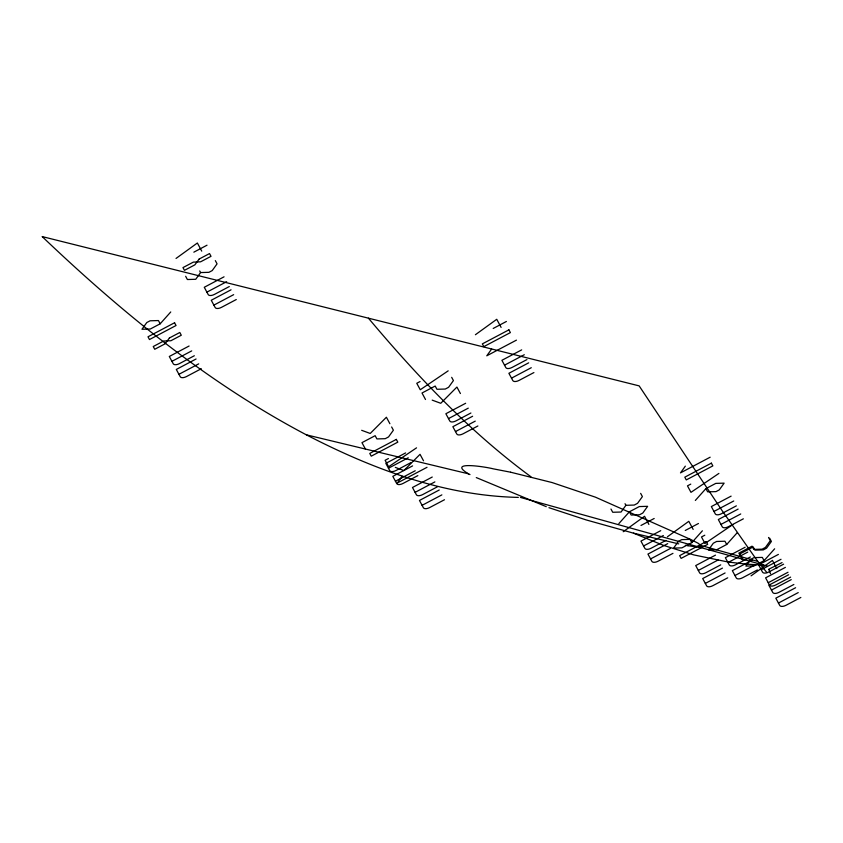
<?xml version="1.0" encoding="UTF-8"?>
<svg xmlns="http://www.w3.org/2000/svg" width="843" height="843" viewBox="0 0 843 843"><rect width="100%" height="100%" fill="white"/><g stroke="black" fill="none" stroke-linecap="round" stroke-linejoin="round"><path stroke-width="1.26" d="M215.323 260.603L217.072 263.848L212.225 270.582L208.927 272.321L200.581 272.563L195.734 279.286L187.388 279.528L185.65 276.283M491.617 349.086L486.769 355.809L516.443 340.129M402.195 476.253L397.348 482.976L427.022 467.307M640.648 493.355L642.398 496.601L637.55 503.324L634.252 505.062L625.906 505.305L621.059 512.038L612.724 512.27L610.975 509.035M685.338 466.147L680.491 472.881L710.164 457.201M160.181 323.796L158.431 320.551L150.096 320.793L146.798 322.532L141.951 329.265L150.286 329.023L160.181 323.796L170.75 311.963M618.836 523.629L629.405 511.796L639.3 506.569L647.635 506.327L642.788 513.05L639.489 514.799L631.154 515.041L629.405 511.796M695.338 500.447L705.907 488.613L715.802 483.387L724.137 483.144L719.29 489.878L715.992 491.617L707.656 491.859L705.907 488.613M691.818 542.629L690.069 539.383L681.734 539.625L678.436 541.375L673.589 548.098L681.924 547.855L691.818 542.629L702.388 530.795M726.708 544.473L724.959 541.227L716.624 541.469L713.326 543.208L708.478 549.942L716.813 549.699L726.708 544.473L737.277 532.639M764.074 560.637L762.335 557.402L753.99 557.634L750.691 559.383L745.844 566.106L754.19 565.864L764.074 560.637L774.643 548.804M176.039 258.443L197.367 243.005L201.74 251.119M475.41 334.724L496.748 319.286L501.111 327.4M623.198 531.733L644.537 516.295L648.899 524.409M667.466 536.749L688.805 521.311L693.167 529.415M751.081 575.843L772.42 560.405L776.782 568.509M448.191 370.846L420.257 389.761L416.769 383.28L420.067 381.531M416.537 447.844L388.612 466.759L385.114 460.278L388.412 458.529M718.9 473.418L690.975 492.344L687.477 485.853L690.775 484.114M732.915 524.536L704.98 543.45L701.492 536.97L704.79 535.221M193.837 252.173L207.02 245.197M224.059 276.82L204.269 287.273L208.2 294.576A5.595 2.761 -27.7 0 0 214.459 294.397L229.296 286.557M206.893 292.142L226.672 281.688M231.045 289.802L211.256 300.256L215.186 307.547A5.595 2.761 -27.7 0 0 221.446 307.368L236.282 299.528M213.88 305.113L233.659 294.66M189.095 346.02L169.306 356.473L173.237 363.765A5.595 2.761 -27.7 0 0 179.496 363.586L194.333 355.746M171.93 361.331L191.709 350.888M196.082 358.992L176.303 369.445L180.233 376.737A5.595 2.761 -27.7 0 0 186.482 376.558L201.319 368.718M178.916 374.313L198.706 363.86M493.208 328.454L506.401 321.478M521.68 349.866L501.901 360.309L505.832 367.611A5.595 2.761 -27.7 0 0 512.091 367.432L526.928 359.592M504.525 365.177L524.304 354.724M528.677 362.838L508.887 373.291L512.818 380.583A5.595 2.761 -27.7 0 0 519.077 380.404L533.914 372.564M511.511 378.149L531.29 367.696M465.652 403.281L445.873 413.734L449.804 421.026A5.595 2.761 -27.7 0 0 456.063 420.847L470.9 413.007M448.497 418.592L468.276 408.149M472.638 416.252L452.86 426.706L456.79 433.997A5.595 2.761 -27.7 0 0 463.049 433.818L477.886 425.978M405.609 452.923L385.831 463.365L389.761 470.668A5.595 2.761 -27.7 0 0 396.02 470.489L410.857 462.649M455.483 431.574L475.262 421.121M388.454 468.234L408.233 457.781M412.596 465.894L392.817 476.348L396.747 483.64A5.595 2.761 -27.7 0 0 403.007 483.46L417.843 475.621M395.441 481.205L415.22 470.752M432.259 477.033L412.48 487.486L416.41 494.778A5.595 2.761 -27.7 0 0 422.659 494.599L437.496 486.759M415.093 492.354L434.883 481.901M439.245 490.004L419.466 500.457L423.397 507.76A5.595 2.761 -27.7 0 0 429.645 507.57L444.493 499.741M422.08 505.326L441.869 494.873M640.996 525.452L654.189 518.487M660.743 530.658L640.954 541.101L644.884 548.403A5.595 2.761 -27.7 0 0 651.144 548.224L665.981 540.384M731.123 496.127L711.344 506.569L715.275 513.872A5.595 2.761 -27.7 0 0 721.534 513.693L736.371 505.853M643.578 545.969L663.357 535.516M713.968 511.438L733.747 500.984M685.264 530.468L698.457 523.503M667.73 543.63L647.94 554.083L651.871 561.375A5.595 2.761 -27.7 0 0 658.13 561.196L672.967 553.356M738.12 509.098L718.331 519.551L722.261 526.843A5.595 2.761 -27.7 0 0 728.521 526.664L743.357 518.824M650.564 558.941L670.343 548.487M720.955 524.409L740.734 513.956M715.486 555.126L695.707 565.579L699.637 572.871A5.595 2.761 -27.7 0 0 705.897 572.692L720.733 564.852M698.32 570.437L718.11 559.994M745.138 547.233L725.359 557.687L729.29 564.989A5.595 2.761 -27.7 0 0 735.539 564.81L750.375 556.97M727.973 562.555L747.762 552.102M722.472 568.098L702.693 578.551L706.624 585.843A5.595 2.761 -27.7 0 0 712.883 585.664L727.72 577.824M705.317 583.419L725.096 572.966M752.125 560.216L732.346 570.658L736.276 577.961A5.595 2.761 -27.7 0 0 742.535 577.782L757.372 569.942M734.97 575.527L754.748 565.073M778.395 554.42L758.616 564.873L762.546 572.176A5.595 2.761 -27.7 0 0 768.795 571.986L783.632 564.157M761.229 569.742L781.018 559.288M782.072 562.597L768.7 569.236M785.381 567.392L765.602 577.845L769.533 585.147A5.595 2.761 -27.7 0 0 775.792 584.968L790.629 577.128M768.226 582.713L788.005 572.26M788.626 574.757L768.837 585.211L772.768 592.503A5.595 2.761 -27.7 0 0 779.027 592.323L793.864 584.484M771.461 590.068L791.24 579.626M795.613 587.729L775.823 598.182L779.754 605.474A5.595 2.761 -27.7 0 0 786.013 605.295L800.85 597.455M778.447 603.051L798.226 592.597M700.944 546.675L696.708 546.938L688.046 545.737M518.34 497.402C443.681 495.8 372.058 468.813 306.452 434.883M763.484 565L747.067 564.199L728.531 562.091L693.789 554.905L663.409 545.337L633.451 533.145L586.159 519.92L548.951 507.686M687.941 545.716L687.224 545.59M686.265 545.41L685.285 545.221M510.51 472.185L493.155 468.813C486.285 466.99 447.507 460.668 467.401 473.186M510.605 472.206L552.091 482.554L595.432 497.17L691.018 539.615L698.194 543.282L701.271 545.79M678.763 543.893L633.451 533.145M468.603 473.861L306.325 434.819C208.442 383.228 121.94 312.658 42.15 236.567L639.152 385.883L721.397 509.594L757.688 561.312M767.119 566.011L520.437 497.423M701.091 545.505L757.762 561.406L766.94 572.608M432.196 400.13L440.752 403.291L456.917 387.063L460.415 393.544M361.668 430.309L370.225 433.471L386.4 417.243L389.887 423.723M395.304 467.391L403.86 470.563L420.035 454.324L423.523 460.815M546.253 506.664L476.284 477.581M469.983 474.588L468.771 473.945M468.265 473.682L467.633 473.323M530.942 476.769C469.72 431.764 417.148 376.168 368.423 318.169M769.659 538.203L771.408 541.448L766.561 548.171L763.263 549.921L754.928 550.152L753.178 546.917L739.985 553.883L743.484 560.363M768.531 537.455L770.281 540.7L765.433 547.423L762.135 549.172L753.79 549.404L752.051 546.169L738.858 553.134L742.356 559.626M625.032 503.682L625.906 505.305M451.679 377.327L453.429 380.572L448.581 387.306L445.283 389.044L436.937 389.287L435.199 386.041L422.006 393.007L425.504 399.498M391.637 426.969L393.386 430.215L388.539 436.937L385.24 438.687L376.895 438.929L375.156 435.683L361.963 442.649L365.462 449.14M199.707 270.94L200.581 272.563M768.9 569.668L770.555 573.735M199.138 259.054L194.849 264.86L184.448 270.35L182.963 267.6L193.363 262.11L200.613 261.815L211.013 256.325L209.528 253.564L199.138 259.054M169.411 337.98L165.123 343.786L154.733 349.276L153.247 346.526L163.637 341.036L170.897 340.741L181.287 335.24L179.812 332.49L169.411 337.98M174.564 322.764L147.999 336.789L149.485 339.55L176.05 325.514L174.564 322.764M508.909 329.845L482.344 343.881L483.829 346.631L510.384 332.595L508.909 329.845M396.326 439.393L369.761 453.418L371.247 456.179L397.812 442.143L396.326 439.393M711.366 463.134L684.801 477.17L686.276 479.92L712.841 465.884L711.366 463.134M706.202 541.596L679.637 555.632L681.123 558.382L707.688 544.346L706.202 541.596"/></g></svg>
